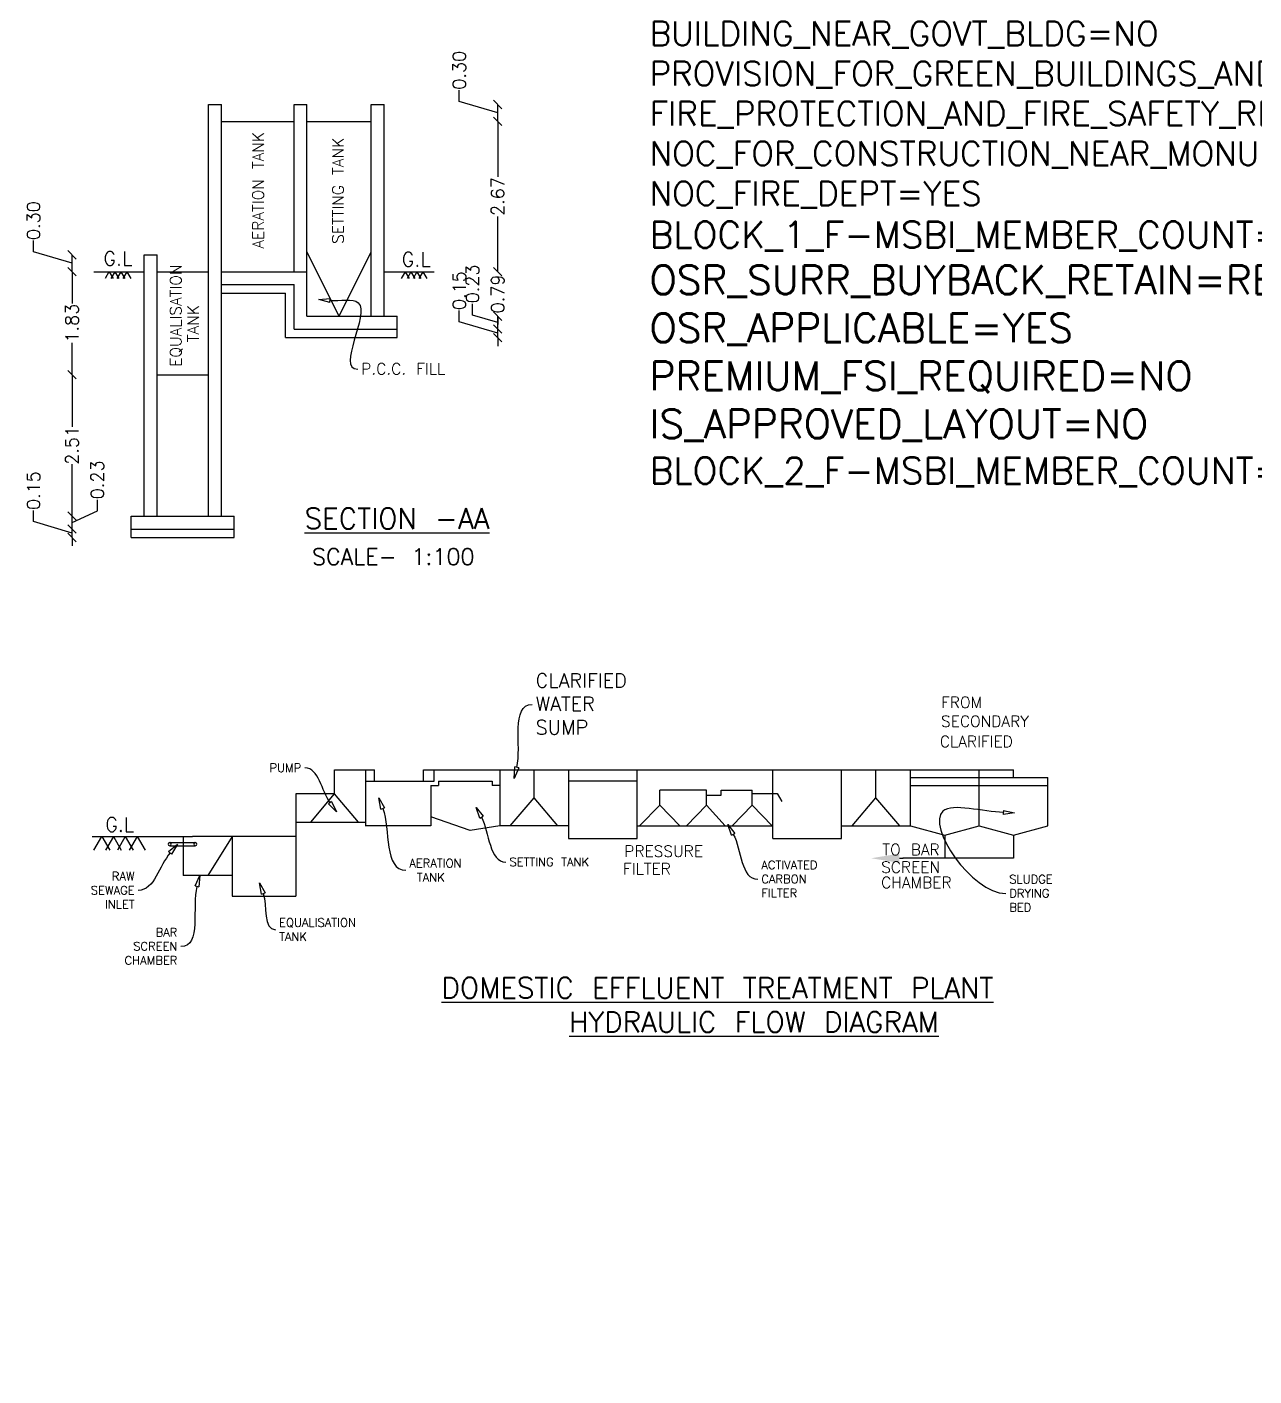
# Model space of a CAD drawing. Header units: metres. Extents: x 1422408 to 2637705, y 4160 to 80428.
# Drawn here: x 2267960.27 to 2268002.88, y 4335.36 to 4382.22 of the extents above; entities that cross this region are included whole.
import ezdxf
from ezdxf import colors
from ezdxf.entities.mleader import LeaderData, LeaderLine
from ezdxf.math import Vec2, Vec3

# ---------------------------------------------------------------- set-up
doc = ezdxf.new("R2010")
doc.units = ezdxf.units.M
doc.header["$LTSCALE"] = 3.5
doc.header["$MEASUREMENT"] = 0
doc.layers.get('0').update_dxf_attribs({"linetype": 'CONTINUOUS'})
doc.layers.get('DEFPOINTS').update_dxf_attribs({"linetype": 'CONTINUOUS'})
doc.layers.add('PLAN_INFO', color=1, linetype='CONTINUOUS', plot=False)
for name, color, linetype in [('TEXT', 4, 'CONTINUOUS'), ('WALL', 125, 'CONTINUOUS'), ('walls', 40, 'CONTINUOUS')]:
    doc.layers.add(name, color=color, linetype=linetype)
doc.styles.get("Standard").update_dxf_attribs({"font": 'txt.shx', "height": 1.5})
doc.styles.add('sunahari', font='ARIALNB.TTF', dxfattribs={"height": 0.25})
doc.dimstyles.new('CIVIL Mt.', dxfattribs={"dimscale": 0, "dimtxt": 0.25, "dimasz": 0.15, "dimexe": 0.18, "dimexo": 0.0625, "dimgap": 0.1, "dimtad": 0, "dimzin": 0, "dimdsep": 46, "dimtxsty": 'sunahari', "dimblk": 'OBLIQUE', "dimcen": 0.09, "dimse1": 1, "dimse2": 1, "dimclrd": 253, "dimclrt": 4, "dimadec": 0, "dimazin": 0, "dimtfac": 1, "dimtofl": 0, "dimtmove": 1, "dimatfit": 3, "dimfxl": 0, "dimfrac": 2, "dimtolj": 1, "dimtzin": 0, "dimarcsym": 0})

# ---------------------------------------------------------------- blocks, each defined once
blk = doc.blocks.new('_ClosedBlank')
at = {"color": 0, "linetype": 'ByBlock', "lineweight": -2}
for p, q in [((-1, 0.17), (0, 0)), ((-1, 0.17), (-1, -0.17)), ((0, 0), (-1, -0.17))]:
    blk.add_line(p, q, dxfattribs=at)
blk = doc.blocks.new('_Oblique')
at = {"color": 0, "linetype": 'ByBlock', "lineweight": -2}
blk.add_line((-0.5, -0.5), (0.5, 0.5), dxfattribs=at)
blk = doc.blocks.new('*D728')
at = {"layer": 'DEFPOINTS', "color": 0, "ltscale": 0.5}
for p in [(13.633, 12.763), (13.633, 12.763), (13.633, 12.611)]:
    blk.add_point(p, dxfattribs=at)
at = {"layer": 'WALL', "color": 253, "lineweight": -2, "ltscale": 0.5}
for p, q in [((12.949, 12.892), (12.949, 13.092)), ((13.633, 12.687), (12.949, 12.892)), ((13.633, 12.763), (13.633, 12.913)), ((13.633, 12.611), (13.633, 12.763)), ((13.633, 12.611), (13.633, 12.461))]:
    blk.add_line(p, q, dxfattribs=at)
at = {"layer": 'WALL', "color": 253, "lineweight": -2, "ltscale": 0.5, "xscale": 0.15, "yscale": 0.15, "zscale": 0.15}
for p, rotation in [((13.633, 12.763), 270), ((13.633, 12.611), 90)]:
    blk.add_blockref('_Oblique', p, dxfattribs=dict(at, rotation=rotation))
at = {"layer": 'WALL', "color": 4, "ltscale": 0.5, "insert": (12.949, 13.444), "char_height": 0.23, "attachment_point": 5, "rotation": 90}
blk.add_mtext('\\A1;0.15', dxfattribs=at)
blk = doc.blocks.new('*D729')
at = {"layer": 'DEFPOINTS', "color": 0, "ltscale": 0.5}
for p in [(13.633, 12.991), (13.633, 12.991), (13.633, 12.763)]:
    blk.add_point(p, dxfattribs=at)
at = {"layer": 'WALL', "color": 253, "lineweight": -2, "ltscale": 0.5}
for p, q in [((14.083, 13.082), (14.083, 13.282)), ((13.633, 12.877), (14.083, 13.082)), ((13.633, 12.763), (13.633, 12.991))]:
    blk.add_line(p, q, dxfattribs=at)
at = {"layer": 'WALL', "color": 253, "lineweight": -2, "ltscale": 0.5, "xscale": 0.15, "yscale": 0.15, "zscale": 0.15}
for p, rotation in [((13.633, 12.991), 90), ((13.633, 12.763), 270)]:
    blk.add_blockref('_Oblique', p, dxfattribs=dict(at, rotation=rotation))
at = {"layer": 'WALL', "color": 4, "ltscale": 0.5, "insert": (14.083, 13.634), "char_height": 0.23, "attachment_point": 5, "rotation": 90}
blk.add_mtext('\\A1;0.23', dxfattribs=at)
blk = doc.blocks.new('*D730')
at = {"layer": 'DEFPOINTS', "color": 0, "ltscale": 0.5}
for p in [(13.633, 15.501), (13.633, 15.501), (13.633, 12.991)]:
    blk.add_point(p, dxfattribs=at)
at = {"layer": 'WALL', "color": 253, "lineweight": -2, "ltscale": 0.5}
for p, q in [((13.633, 15.501), (13.633, 14.577)), ((13.633, 12.991), (13.633, 13.914))]:
    blk.add_line(p, q, dxfattribs=at)
at = {"layer": 'WALL', "color": 253, "lineweight": -2, "ltscale": 0.5, "xscale": 0.15, "yscale": 0.15, "zscale": 0.15}
for p, rotation in [((13.633, 15.501), 90), ((13.633, 12.991), 270)]:
    blk.add_blockref('_Oblique', p, dxfattribs=dict(at, rotation=rotation))
at = {"layer": 'WALL', "color": 4, "ltscale": 0.5, "insert": (13.633, 14.246), "char_height": 0.23, "attachment_point": 5, "rotation": 90}
blk.add_mtext('\\A1;2.51', dxfattribs=at)
blk = doc.blocks.new('*D731')
at = {"layer": 'DEFPOINTS', "color": 0, "ltscale": 0.5}
for p in [(13.633, 17.331), (13.633, 17.331), (13.633, 15.501)]:
    blk.add_point(p, dxfattribs=at)
at = {"layer": 'WALL', "color": 253, "lineweight": -2, "ltscale": 0.5}
for p, q in [((13.633, 17.331), (13.633, 16.763)), ((13.633, 15.501), (13.633, 16.068))]:
    blk.add_line(p, q, dxfattribs=at)
at = {"layer": 'WALL', "color": 253, "lineweight": -2, "ltscale": 0.5, "xscale": 0.15, "yscale": 0.15, "zscale": 0.15}
for p, rotation in [((13.633, 17.331), 90), ((13.633, 15.501), 270)]:
    blk.add_blockref('_Oblique', p, dxfattribs=dict(at, rotation=rotation))
at = {"layer": 'WALL', "color": 4, "ltscale": 0.5, "insert": (13.633, 16.416), "char_height": 0.23, "attachment_point": 5, "rotation": 90}
blk.add_mtext('\\A1;1.83', dxfattribs=at)
blk = doc.blocks.new('*D732')
at = {"layer": 'DEFPOINTS', "color": 0, "ltscale": 0.5}
for p in [(13.633, 17.631), (13.633, 17.631), (13.633, 17.331)]:
    blk.add_point(p, dxfattribs=at)
at = {"layer": 'WALL', "color": 253, "lineweight": -2, "ltscale": 0.5}
for p, q in [((12.949, 17.686), (12.949, 17.886)), ((13.633, 17.481), (12.949, 17.686)), ((13.633, 17.331), (13.633, 17.631))]:
    blk.add_line(p, q, dxfattribs=at)
at = {"layer": 'WALL', "color": 253, "lineweight": -2, "ltscale": 0.5, "xscale": 0.15, "yscale": 0.15, "zscale": 0.15}
for p, rotation in [((13.633, 17.631), 90), ((13.633, 17.331), 270)]:
    blk.add_blockref('_Oblique', p, dxfattribs=dict(at, rotation=rotation))
at = {"layer": 'WALL', "color": 4, "ltscale": 0.5, "insert": (12.949, 18.238), "char_height": 0.23, "attachment_point": 5, "rotation": 90}
blk.add_mtext('\\A1;0.30', dxfattribs=at)
blk = doc.blocks.new('*D733')
at = {"layer": 'DEFPOINTS', "color": 0, "ltscale": 0.5}
for p in [(21.191, 16.313), (21.191, 16.313), (21.191, 16.161)]:
    blk.add_point(p, dxfattribs=at)
at = {"layer": 'WALL', "color": 253, "lineweight": -2, "ltscale": 0.5}
for p, q in [((20.507, 16.442), (20.507, 16.642)), ((21.191, 16.237), (20.507, 16.442)), ((21.191, 16.313), (21.191, 16.463)), ((21.191, 16.161), (21.191, 16.313)), ((21.191, 16.161), (21.191, 16.011))]:
    blk.add_line(p, q, dxfattribs=at)
at = {"layer": 'WALL', "color": 253, "lineweight": -2, "ltscale": 0.5, "xscale": 0.15, "yscale": 0.15, "zscale": 0.15}
for p, rotation in [((21.191, 16.313), 270), ((21.191, 16.161), 90)]:
    blk.add_blockref('_Oblique', p, dxfattribs=dict(at, rotation=rotation))
at = {"layer": 'WALL', "color": 4, "ltscale": 0.5, "insert": (20.507, 16.994), "char_height": 0.23, "attachment_point": 5, "rotation": 90}
blk.add_mtext('\\A1;0.15', dxfattribs=at)
blk = doc.blocks.new('*D734')
at = {"layer": 'DEFPOINTS', "color": 0, "ltscale": 0.5}
for p in [(21.191, 16.541), (21.191, 16.541), (21.191, 16.313)]:
    blk.add_point(p, dxfattribs=at)
at = {"layer": 'WALL', "color": 253, "lineweight": -2, "ltscale": 0.5}
for p, q in [((20.743, 16.561), (20.743, 16.761)), ((21.191, 16.427), (20.743, 16.561)), ((21.191, 16.313), (21.191, 16.541))]:
    blk.add_line(p, q, dxfattribs=at)
at = {"layer": 'WALL', "color": 253, "lineweight": -2, "ltscale": 0.5, "xscale": 0.15, "yscale": 0.15, "zscale": 0.15}
for p, rotation in [((21.191, 16.541), 90), ((21.191, 16.313), 270)]:
    blk.add_blockref('_Oblique', p, dxfattribs=dict(at, rotation=rotation))
at = {"layer": 'WALL', "color": 4, "ltscale": 0.5, "insert": (20.743, 17.114), "char_height": 0.23, "attachment_point": 5, "rotation": 90}
blk.add_mtext('\\A1;0.23', dxfattribs=at)
blk = doc.blocks.new('*D735')
at = {"layer": 'DEFPOINTS', "color": 0, "ltscale": 0.5}
for p in [(21.191, 17.331), (21.191, 17.331), (21.191, 16.541)]:
    blk.add_point(p, dxfattribs=at)
at = {"layer": 'WALL', "color": 253, "lineweight": -2, "ltscale": 0.5}
for p, q in [((21.191, 17.331), (21.191, 17.481)), ((21.191, 16.541), (21.191, 16.391))]:
    blk.add_line(p, q, dxfattribs=at)
at = {"layer": 'WALL', "color": 253, "lineweight": -2, "ltscale": 0.5, "xscale": 0.15, "yscale": 0.15, "zscale": 0.15}
for p, rotation in [((21.191, 17.331), 270), ((21.191, 16.541), 90)]:
    blk.add_blockref('_Oblique', p, dxfattribs=dict(at, rotation=rotation))
at = {"layer": 'WALL', "color": 4, "ltscale": 0.5, "insert": (21.191, 16.936), "char_height": 0.23, "attachment_point": 5, "rotation": 90}
blk.add_mtext('\\A1;0.79', dxfattribs=at)
blk = doc.blocks.new('*D736')
at = {"layer": 'DEFPOINTS', "color": 0, "ltscale": 0.5}
for p in [(21.191, 20.001), (21.191, 20.001), (21.191, 17.331)]:
    blk.add_point(p, dxfattribs=at)
at = {"layer": 'WALL', "color": 253, "lineweight": -2, "ltscale": 0.5}
for p, q in [((21.191, 20.001), (21.191, 19.018)), ((21.191, 17.331), (21.191, 18.313))]:
    blk.add_line(p, q, dxfattribs=at)
at = {"layer": 'WALL', "color": 253, "lineweight": -2, "ltscale": 0.5, "xscale": 0.15, "yscale": 0.15, "zscale": 0.15}
for p, rotation in [((21.191, 20.001), 90), ((21.191, 17.331), 270)]:
    blk.add_blockref('_Oblique', p, dxfattribs=dict(at, rotation=rotation))
at = {"layer": 'WALL', "color": 4, "ltscale": 0.5, "insert": (21.191, 18.666), "char_height": 0.23, "attachment_point": 5, "rotation": 90}
blk.add_mtext('\\A1;2.67', dxfattribs=at)
blk = doc.blocks.new('*D737')
at = {"layer": 'DEFPOINTS', "color": 0, "ltscale": 0.5}
for p in [(21.191, 20.301), (21.191, 20.301), (21.191, 20.001)]:
    blk.add_point(p, dxfattribs=at)
at = {"layer": 'WALL', "color": 253, "lineweight": -2, "ltscale": 0.5}
for p, q in [((20.508, 20.356), (20.508, 20.556)), ((21.191, 20.151), (20.508, 20.356)), ((21.191, 20.001), (21.191, 20.301))]:
    blk.add_line(p, q, dxfattribs=at)
at = {"layer": 'WALL', "color": 253, "lineweight": -2, "ltscale": 0.5, "xscale": 0.15, "yscale": 0.15, "zscale": 0.15}
for p, rotation in [((21.191, 20.301), 90), ((21.191, 20.001), 270)]:
    blk.add_blockref('_Oblique', p, dxfattribs=dict(at, rotation=rotation))
at = {"layer": 'WALL', "color": 4, "ltscale": 0.5, "insert": (20.508, 20.908), "char_height": 0.23, "attachment_point": 5, "rotation": 90}
blk.add_mtext('\\A1;0.30', dxfattribs=at)
blk = doc.blocks.new('A$C370409E0')
for p, q in [((14.289, 17.331), (14.219, 17.209)), ((14.293, 17.331), (14.363, 17.209)), ((14.395, 17.331), (14.325, 17.209)), ((14.395, 17.331), (14.465, 17.209)), ((14.501, 17.331), (14.431, 17.209)), ((14.501, 17.331), (14.571, 17.209)), ((14.606, 17.331), (14.536, 17.209)), ((14.606, 17.331), (14.676, 17.209)), ((19.545, 17.331), (19.475, 17.209)), ((19.549, 17.331), (19.619, 17.209)), ((19.651, 17.331), (19.581, 17.209)), ((19.651, 17.331), (19.721, 17.209)), ((19.757, 17.331), (19.687, 17.209)), ((19.757, 17.331), (19.827, 17.209)), ((19.863, 17.331), (19.793, 17.209)), ((19.863, 17.331), (19.933, 17.209)), ((14.156, 7.302), (14.016, 7.059)), ((14.163, 7.302), (14.303, 7.059)), ((14.367, 7.302), (14.227, 7.059)), ((14.367, 7.302), (14.507, 7.059)), ((14.579, 7.302), (14.439, 7.059)), ((14.579, 7.302), (14.719, 7.059)), ((14.79, 7.302), (14.65, 7.059)), ((14.79, 7.302), (14.93, 7.059))]:
    blk.add_line(p, q)
at = {"layer": 'walls', "ltscale": 0.05}
for p, q in [((16.054, 12.991), (16.054, 20.301)), ((16.054, 20.301), (16.284, 20.301)), ((16.284, 12.991), (16.284, 20.301)), ((17.574, 17.331), (17.574, 20.301)), ((17.574, 20.301), (17.804, 20.301)), ((17.804, 16.541), (17.804, 20.301)), ((18.944, 16.541), (18.944, 20.301)), ((18.944, 20.301), (19.174, 20.301)), ((19.174, 16.541), (19.174, 20.301)), ((16.284, 20.001), (17.574, 20.001)), ((17.804, 20.001), (18.944, 20.001)), ((14.914, 12.991), (14.914, 17.631)), ((14.914, 17.631), (15.144, 17.631)), ((15.144, 12.991), (15.144, 17.631)), ((18.374, 16.541), (17.804, 17.681)), ((18.374, 16.541), (18.944, 17.681)), ((14.023, 17.331), (14.914, 17.331)), ((15.144, 17.331), (16.054, 17.331)), ((16.284, 17.331), (17.804, 17.331)), ((19.174, 17.331), (20.064, 17.331)), ((16.284, 17.101), (17.574, 17.101)), ((17.574, 16.311), (17.574, 17.101)), ((16.284, 16.951), (17.424, 16.951)), ((17.424, 16.161), (17.424, 16.951)), ((17.804, 16.541), (19.174, 16.541)), ((19.174, 16.541), (19.404, 16.541)), ((19.404, 16.161), (19.404, 16.541)), ((17.574, 16.311), (19.404, 16.311)), ((17.424, 16.161), (19.404, 16.161)), ((15.144, 15.501), (16.054, 15.501)), ((14.684, 12.991), (16.514, 12.991)), ((14.684, 12.611), (14.684, 12.991)), ((16.514, 12.611), (16.514, 12.991)), ((14.684, 12.761), (16.514, 12.761)), ((14.684, 12.611), (16.514, 12.611)), ((18.295, 8.485), (19.005, 8.485)), ((18.295, 8.055), (18.295, 8.485)), ((18.841, 8.485), (18.841, 7.486)), ((19.005, 8.284), (19.005, 8.485)), ((19.874, 8.485), (30.346, 8.485)), ((19.874, 8.284), (19.874, 8.485)), ((20.061, 8.284), (20.061, 8.485)), ((21.226, 8.485), (21.226, 7.487)), ((21.836, 7.986), (21.836, 8.485)), ((22.446, 8.485), (22.446, 7.265)), ((23.666, 7.265), (23.666, 8.485)), ((26.076, 7.265), (26.076, 8.485)), ((27.296, 7.265), (27.296, 8.485)), ((27.906, 7.986), (27.906, 8.485)), ((28.516, 7.487), (28.516, 8.485)), ((29.736, 7.487), (29.736, 8.485)), ((30.346, 8.348), (30.346, 8.485)), ((18.841, 8.284), (20.061, 8.284)), ((20.006, 8.204), (20.006, 7.487)), ((20.006, 8.204), (20.138, 8.204)), ((20.138, 8.284), (20.138, 8.204)), ((20.138, 8.284), (21.095, 8.284)), ((21.095, 8.284), (21.095, 8.204)), ((21.226, 8.204), (21.095, 8.204)), ((22.446, 8.289), (23.666, 8.289)), ((28.516, 8.348), (30.956, 8.348)), ((28.516, 8.206), (30.956, 8.206)), ((30.956, 7.487), (30.956, 8.348)), ((18.295, 8.055), (17.605, 8.055)), ((17.605, 8.055), (17.605, 6.243)), ((17.873, 7.556), (18.295, 8.055)), ((18.717, 7.556), (18.295, 8.055)), ((21.414, 7.487), (21.836, 7.986)), ((22.259, 7.487), (21.836, 7.986)), ((24.066, 7.854), (24.066, 8.122)), ((24.9, 8.122), (24.066, 8.122)), ((24.9, 7.854), (24.9, 8.122)), ((24.9, 8.034), (25.159, 8.034)), ((25.159, 8.122), (25.708, 8.122)), ((25.159, 8.034), (25.159, 8.122)), ((25.708, 7.854), (25.708, 8.122)), ((25.708, 8.064), (26.149, 8.064)), ((26.149, 8.064), (26.234, 7.921)), ((27.483, 7.487), (27.906, 7.986)), ((28.328, 7.487), (27.906, 7.986)), ((23.709, 7.487), (24.066, 7.854)), ((24.423, 7.487), (24.066, 7.854)), ((24.543, 7.487), (24.9, 7.854)), ((25.23, 7.487), (24.9, 7.854)), ((25.351, 7.487), (25.708, 7.854)), ((26.064, 7.487), (25.708, 7.854)), ((17.605, 7.556), (18.841, 7.556)), ((20.006, 7.487), (18.841, 7.487)), ((20.704, 7.409), (20.006, 7.652)), ((21.226, 7.487), (20.704, 7.409)), ((22.446, 7.487), (21.226, 7.487)), ((23.666, 7.487), (26.076, 7.487)), ((27.296, 7.487), (28.516, 7.487)), ((28.516, 7.487), (29.126, 7.325)), ((29.126, 7.325), (29.736, 7.487)), ((29.736, 7.487), (30.346, 7.325)), ((30.346, 7.325), (30.956, 7.487)), ((13.99, 7.302), (15.772, 7.302)), ((15.367, 7.191), (15.822, 7.191)), ((15.608, 7.302), (15.608, 6.608)), ((17.605, 7.302), (15.772, 7.302)), ((16.477, 7.302), (16.043, 6.608)), ((16.477, 7.302), (16.477, 6.243)), ((22.446, 7.265), (23.666, 7.265)), ((26.076, 7.265), (27.296, 7.265)), ((29.126, 7.325), (29.126, 6.914)), ((30.346, 7.325), (30.346, 6.914)), ((15.367, 7.136), (15.822, 7.136)), ((30.346, 6.914), (28.38, 6.914)), ((16.477, 6.608), (15.608, 6.608)), ((16.477, 6.243), (17.605, 6.243))]:
    blk.add_line(p, q, dxfattribs=at)
for centre, start, end in [((15.367, 7.164), 90, 270), ((15.367, 7.164), 270, 90), ((15.822, 7.164), 90, 270), ((15.822, 7.164), 270, 90)]:
    blk.add_arc(centre, 0.0274, start, end, dxfattribs=at)
at = {"layer": 'TEXT'}
for s, p in [('AERATION TANK', (17.036, 17.74)), ('SETTING TANK', (18.455, 17.825)), ('EQUALISATION', (15.574, 15.642)), ('TANK', (15.882, 16.078))]:
    blk.add_text(s, height=0.2, rotation=90, dxfattribs=at).set_placement(p)
for s, height, p in [('G.L', 0.25, (14.189, 17.442)), ('G.L', 0.25, (19.486, 17.425)), ('FROM', 0.2, (29.062, 9.583)), ('SECONDARY', 0.2, (29.062, 9.246)), ('CLARIFIED', 0.2, (29.041, 8.887)), ('G.L', 0.25, (14.222, 7.386)), ('PRESSURE', 0.2, (23.438, 6.938)), ('TO BAR', 0.2, (28.02, 6.967)), ('FILTER', 0.2, (23.416, 6.626)), ('SCREEN', 0.2, (27.998, 6.656)), ('CHAMBER', 0.2, (27.998, 6.382))]:
    blk.add_text(s, height=height, dxfattribs=at).set_placement(p)
at = {"layer": 'walls', "color": 4, "ltscale": 0.05}
for s, height, p in [('%%USECTION -AA', 0.36323, (17.761, 12.766)), ('SCALE- 1:100', 0.29058, (17.892, 12.124))]:
    blk.add_text(s, height=height, dxfattribs=at).set_placement(p)
at = {"layer": 'walls', "color": 4, "ltscale": 0.05, "insert": (20.192, 4.794), "char_height": 0.36323, "attachment_point": 1}
blk.add_mtext('{\\LDOMESTIC EFFLUENT TREATMENT PLANT \\P}       {\\LHYDRAULIC FLOW DIAGRAM\\H1.83333x; }', dxfattribs=at)
at = {"layer": 'WALL', "ltscale": 0.5}
for p1, p2, picture, middle in [((21.191, 20.001), (21.191, 20.301), '*D737', (20.508, 20.656)), ((21.191, 17.331), (21.191, 20.001), '*D736', (21.191, 18.666)), ((13.633, 17.331), (13.633, 17.631), '*D732', (12.949, 17.986)), ((13.633, 15.501), (13.633, 17.331), '*D731', (13.633, 16.416)), ((21.191, 16.161), (21.191, 16.313), '*D733', (20.507, 16.742)), ((21.191, 16.313), (21.191, 16.541), '*D734', (20.743, 16.861)), ((21.191, 16.541), (21.191, 17.331), '*D735', (21.191, 16.936)), ((13.633, 12.991), (13.633, 15.501), '*D730', (13.633, 14.246)), ((13.633, 12.611), (13.633, 12.763), '*D728', (12.949, 13.192))]:
    dim = blk.add_aligned_dim(p1=p1, p2=p2, distance=0, dimstyle='CIVIL Mt.', dxfattribs=at)
    dim.commit()
    dim.dimension.update_dxf_attribs({"geometry": picture, "text_midpoint": middle})
dim = blk.add_linear_dim(base=(13.633, 12.991), p1=(13.633, 12.763), p2=(13.633, 12.991), angle=90, dimstyle='CIVIL Mt.', dxfattribs=at)
dim.commit()
dim.dimension.update_dxf_attribs({"geometry": '*D729', "text_midpoint": (14.083, 13.382), "dimtype": 129})
ml = blk.add_multileader_mtext('Standard', dxfattribs=at)
ml.set_content('CLARIFIED\\PWATER\\PSUMP', color=4)
ml.set_leader_properties(color=253)
ml.set_arrow_properties(name='CLOSEDBLANK')
ml.build(insert=Vec2(0, 0))
ml.multileader.update_dxf_attribs({"leader_type": 2, "text_left_attachment_type": 2, "text_right_attachment_type": 2, "dogleg_length": 0.36, "arrow_head_size": 0.2})
ctx = ml.context
ctx.base_point, ctx.char_height, ctx.arrow_head_size, ctx.landing_gap_size, ctx.plane_origin = Vec3(21.802, 9.647), 0.25, 0.2, 0.0625, Vec3(21.483, 8.333)
ctx.left_attachment, ctx.right_attachment = 2, 2
notes = []
notes.append((ctx, [(0, (1, 1, 0), (21.442, 9.647), (1, 0), 0.36, [(0, [(21.483, 8.333)], 0, [])])]))
ctx.mtext.insert, ctx.mtext.flow_direction = Vec3(21.864, 10.197), 5
ml = blk.add_multileader_mtext('Standard', dxfattribs=at)
ml.set_content('PUMP', color=4)
ml.set_leader_properties(color=253)
ml.set_arrow_properties(name='CLOSEDBLANK')
ml.build(insert=Vec2(0, 0))
ml.multileader.update_dxf_attribs({"leader_type": 2, "text_left_attachment_type": 2, "text_right_attachment_type": 2, "dogleg_length": 0.36, "arrow_head_size": 0.2})
ctx = ml.context
ctx.base_point, ctx.char_height, ctx.arrow_head_size, ctx.landing_gap_size, ctx.plane_origin = Vec3(17.189, 8.519), 0.15, 0.2, 0.0625, Vec3(18.329, 7.74)
ctx.left_attachment, ctx.right_attachment, ctx.text_align_type = 2, 2, 2
notes.append((ctx, [(0, (1, 1, 0), (18.127, 8.519), (-1, 0), 0.36, [(0, [(18.329, 7.74)], 0, [])])]))
ctx.mtext.insert, ctx.mtext.alignment, ctx.mtext.flow_direction = Vec3(17.705, 8.595), 3, 5
at = {"layer": 'walls', "color": 0, "ltscale": 0.05}
ml = blk.add_multileader_mtext('Standard', dxfattribs=at)
ml.set_content('P.C.C. FILL', color=4)
ml.set_leader_properties(color=253)
ml.set_arrow_properties(name='CLOSEDBLANK')
ml.build(insert=Vec2(0, 0))
ml.multileader.update_dxf_attribs({"leader_type": 2, "text_left_attachment_type": 2, "text_right_attachment_type": 2, "dogleg_length": 0.36, "arrow_head_size": 0.2})
ctx = ml.context
ctx.base_point, ctx.char_height, ctx.arrow_head_size, ctx.landing_gap_size, ctx.plane_origin = Vec3(18.706, 15.6), 0.2, 0.2, 0.0625, Vec3(18.014, 16.835)
ctx.left_attachment, ctx.right_attachment = 2, 2
notes.append((ctx, [(0, (1, 1, 0), (18.346, 15.6), (1, 0), 0.36, [(1, [(18.014, 16.835), (18.715, 16.779)], 0, [])])]))
ctx.mtext.insert, ctx.mtext.flow_direction = Vec3(18.768, 15.705), 5
ml = blk.add_multileader_mtext('Standard', dxfattribs=at)
ml.set_content('AERATION\\P TANK', color=4)
ml.set_leader_properties(color=253)
ml.set_arrow_properties(name='CLOSEDBLANK')
ml.build(insert=Vec2(0, 0))
ml.multileader.update_dxf_attribs({"leader_type": 2, "text_left_attachment_type": 2, "text_right_attachment_type": 2, "dogleg_length": 0.36, "arrow_head_size": 0.2})
ctx = ml.context
ctx.base_point, ctx.char_height, ctx.arrow_head_size, ctx.landing_gap_size, ctx.plane_origin = Vec3(19.56, 6.7), 0.15, 0.2, 0.0625, Vec3(19.13, 7.325)
ctx.left_attachment, ctx.right_attachment = 2, 2
notes.append((ctx, [(0, (1, 1, 0), (19.2, 6.7), (1, 0), 0.36, [(0, [(19.079, 7.984)], 0, [])])]))
ctx.mtext.insert, ctx.mtext.flow_direction = Vec3(19.622, 6.901), 5
ml = blk.add_multileader_mtext('Standard', dxfattribs=at)
ml.set_content('SETTING TANK', color=4)
ml.set_leader_properties(color=253)
ml.set_arrow_properties(name='CLOSEDBLANK')
ml.build(insert=Vec2(0, 0))
ml.multileader.update_dxf_attribs({"leader_type": 2, "text_left_attachment_type": 2, "text_right_attachment_type": 2, "dogleg_length": 0.36, "arrow_head_size": 0.2})
ctx = ml.context
ctx.base_point, ctx.char_height, ctx.arrow_head_size, ctx.landing_gap_size, ctx.plane_origin = Vec3(21.337, 6.845), 0.15, 0.2, 0.0625, Vec3(20.806, 7.818)
ctx.left_attachment, ctx.right_attachment = 2, 2
notes.append((ctx, [(0, (1, 1, 0), (20.977, 6.845), (1, 0), 0.36, [(0, [(20.806, 7.818)], 0, [])])]))
ctx.mtext.insert, ctx.mtext.flow_direction = Vec3(21.4, 6.924), 5
ml = blk.add_multileader_mtext('Standard', dxfattribs=at)
ml.set_content('SLUDGE\\PDRYING\\PBED', color=4)
ml.set_leader_properties(color=253)
ml.set_arrow_properties(name='CLOSEDBLANK')
ml.build(insert=Vec2(0, 0))
ml.multileader.update_dxf_attribs({"leader_type": 2, "text_left_attachment_type": 2, "text_right_attachment_type": 2, "dogleg_length": 0.36, "arrow_head_size": 0.2})
ctx = ml.context
ctx.base_point, ctx.char_height, ctx.arrow_head_size, ctx.landing_gap_size, ctx.plane_origin = Vec3(30.21, 6.289), 0.15, 0.2, 0.0625, Vec3(29.024, 7.633)
ctx.left_attachment, ctx.right_attachment = 2, 2
notes.append((ctx, [(0, (1, 1, 0), (29.85, 6.289), (1, 0), 0.36, [(2, [(30.367, 7.722), (29.094, 7.749)], 0, [])])]))
ctx.mtext.insert, ctx.mtext.flow_direction = Vec3(30.272, 6.617), 5
ml = blk.add_multileader_mtext('Standard', dxfattribs=at)
ml.set_content('ACTIVATED\\PCARBON\\PFILTER', color=4)
ml.set_leader_properties(color=253)
ml.set_arrow_properties(name='CLOSEDBLANK')
ml.build(insert=Vec2(0, 0))
ml.multileader.update_dxf_attribs({"leader_type": 2, "text_left_attachment_type": 2, "text_right_attachment_type": 2, "dogleg_length": 0.36, "arrow_head_size": 0.2})
ctx = ml.context
ctx.base_point, ctx.char_height, ctx.arrow_head_size, ctx.landing_gap_size, ctx.plane_origin = Vec3(25.809, 6.541), 0.15, 0.2, 0.0625, Vec3(25.277, 7.514)
ctx.left_attachment, ctx.right_attachment = 2, 2
notes.append((ctx, [(0, (1, 1, 0), (25.449, 6.541), (1, 0), 0.36, [(0, [(25.277, 7.514)], 0, [])])]))
ctx.mtext.insert, ctx.mtext.flow_direction = Vec3(25.871, 6.87), 5
ml = blk.add_multileader_mtext('Standard', dxfattribs=at)
ml.set_content('RAW\\PSEWAGE\\PINLET', color=4)
ml.set_leader_properties(color=253)
ml.set_arrow_properties(name='CLOSEDBLANK')
ml.build(insert=Vec2(0, 0))
ml.multileader.update_dxf_attribs({"leader_type": 2, "text_left_attachment_type": 2, "text_right_attachment_type": 2, "dogleg_length": 0.36, "arrow_head_size": 0.2})
ctx = ml.context
ctx.base_point, ctx.char_height, ctx.arrow_head_size, ctx.landing_gap_size, ctx.plane_origin = Vec3(14.013, 6.343), 0.15, 0.2, 0.0625, Vec3(15.406, 6.931)
ctx.left_attachment, ctx.right_attachment, ctx.text_align_type = 2, 2, 2
notes.append((ctx, [(0, (1, 1, 0), (15.167, 6.343), (-1, 0), 0.36, [(1, [(15.504, 7.163)], 0, [])])]))
ctx.mtext.insert, ctx.mtext.alignment, ctx.mtext.flow_direction = Vec3(14.745, 6.67), 3, 5
at = {"layer": 'walls', "ltscale": 0.05}
ml = blk.add_multileader_mtext('Standard', dxfattribs=at)
ml.set_content('', color=4)
ml.set_leader_properties(color=252)
ml.build(insert=Vec2(0, 0))
ml.multileader.update_dxf_attribs({"leader_type": 2, "text_left_attachment_type": 4, "text_right_attachment_type": 6, "dogleg_length": 0.1, "arrow_head_size": 0.5})
ctx = ml.context
ctx.base_point, ctx.char_height, ctx.arrow_head_size, ctx.landing_gap_size, ctx.plane_origin = Vec3(28.389, 6.914), 0.25, 0.5, 0.09, Vec3(27.821, 6.914)
ctx.left_attachment, ctx.right_attachment = 4, 6
notes.append((ctx, [(0, (1, 1, 0), (28.289, 6.914), (1, 0), 0.1, [(0, [(27.821, 6.914)], 0, [])])]))
ctx.mtext.insert, ctx.mtext.flow_direction = Vec3(28.479, 7.164), 5
at = {"layer": 'walls', "color": 0, "ltscale": 0.05}
ml = blk.add_multileader_mtext('Standard', dxfattribs=at)
ml.set_content('BAR\\PSCREEN\\PCHAMBER', color=4)
ml.set_leader_properties(color=253)
ml.set_arrow_properties(name='CLOSEDBLANK')
ml.build(insert=Vec2(0, 0))
ml.multileader.update_dxf_attribs({"leader_type": 2, "text_left_attachment_type": 2, "text_right_attachment_type": 2, "dogleg_length": 0.36, "arrow_head_size": 0.2})
ctx = ml.context
ctx.base_point, ctx.char_height, ctx.arrow_head_size, ctx.landing_gap_size, ctx.plane_origin = Vec3(14.651, 5.345), 0.15, 0.2, 0.0625, Vec3(15.901, 6.608)
ctx.left_attachment, ctx.right_attachment, ctx.text_align_type = 2, 2, 2
notes.append((ctx, [(0, (1, 1, 0), (15.927, 5.345), (-1, 0), 0.36, [(0, [(15.901, 6.608)], 0, [])])]))
ctx.mtext.insert, ctx.mtext.alignment, ctx.mtext.flow_direction = Vec3(15.504, 5.675), 3, 5
ml = blk.add_multileader_mtext('Standard', dxfattribs=at)
ml.set_content('EQUALISATION\\PTANK', color=4)
ml.set_leader_properties(color=253)
ml.set_arrow_properties(name='CLOSEDBLANK')
ml.build(insert=Vec2(0, 0))
ml.multileader.update_dxf_attribs({"leader_type": 2, "text_left_attachment_type": 2, "text_right_attachment_type": 2, "dogleg_length": 0.36, "arrow_head_size": 0.2})
ctx = ml.context
ctx.base_point, ctx.char_height, ctx.arrow_head_size, ctx.landing_gap_size, ctx.plane_origin = Vec3(17.247, 5.645), 0.15, 0.2, 0.0625, Vec3(16.964, 6.479)
ctx.left_attachment, ctx.right_attachment = 2, 2
notes.append((ctx, [(0, (1, 1, 0), (16.887, 5.645), (1, 0), 0.36, [(0, [(16.964, 6.479)], 0, [])])]))
ctx.mtext.insert, ctx.mtext.flow_direction = Vec3(17.31, 5.847), 5
for ctx, leaders in notes:
    for number, flags, end, landing, length, lines in leaders:
        leader = LeaderData()
        leader.index, (leader.has_last_leader_line, leader.has_dogleg_vector, leader.attachment_direction) = number, flags
        leader.last_leader_point, leader.dogleg_vector, leader.dogleg_length = Vec3(end), Vec3(landing), length
        for number, points, colour, breaks in lines:
            line = LeaderLine()
            line.index, line.vertices, line.color, line.breaks = number, Vec3.list(points), colors.encode_raw_color(colour), breaks
            leader.lines.append(line)
        ctx.leaders.append(leader)

msp = doc.modelspace()

# ---------------------------------------------------------------- linework, layer by layer
at = {"color": 1, "lineweight": 25, "ltscale": 25}
msp.add_open_spline([(2267962.0005, 4185.01336), (2267962.07718, 4187.9519), (2267962.2092, 4193.0114), (2267969.3187, 4198.11451), (2267964.54584, 4206.85175), (2267973.25115, 4212.70964), (2267974.01186, 4222.03599), (2267975.37827, 4230.93251), (2267982.9307, 4237.58774), (2267979.63041, 4247.54843), (2267986.10411, 4255.76539), (2267993.09004, 4262.52984), (2267991.29472, 4272.97809), (2267993.71683, 4281.99617), (2268001.73914, 4288.93964), (2267999.61139, 4297.95507), (2268001.77372, 4306.83649), (2268009.49909, 4312.14274), (2268009.25865, 4322.12284), (2268009.92723, 4333.02313), (2268020.71653, 4339.25439), (2268016.96771, 4356.62845), (2268029.67722, 4369.46028), (2268031.26973, 4388.50924), (2268036.51532, 4400.49455), (2268044.86388, 4410.50112), (2268043.54066, 4417.70559), (2268043.65916, 4420.35472)], degree=3, knots=[0, 0, 0, 0, 2.10059734, 3.61675593, 5.59707026, 7.70970586, 10.12083211, 12.36857419, 14.3105237, 16.9470221, 18.93557343, 21.84661871, 23.612899, 26.4783187, 28.55678573, 30.86990017, 32.77124652, 35.16639112, 37.14215882, 39.84731482, 43.02792513, 44.6500052, 52.09906633, 54.66569726, 58.81292953, 61.8443687, 63.83796198, 63.83796198, 63.83796198, 63.83796198], dxfattribs=at)

# ---------------------------------------------------------------- block references
at = {"lineweight": 25, "ltscale": 0.5, "xscale": 1.956191342781524, "yscale": 1.956191342781524, "zscale": 1.956191342781524}
msp.add_blockref('A$C370409E0', (2267935.16403, 4339.82073), dxfattribs=at)

# ---------------------------------------------------------------- texts
at = {"layer": 'PLAN_INFO', "insert": (2267981.89119, 4411.58675), "char_height": 1, "width": 36.1755827, "attachment_point": 1}
msp.add_mtext('PLAN INFO\\PPLOT_AREA_M2=15135.11\\PSINGLE_FAMILY_BLDG=NO\\PCRZ=NO\\PSECURITY_ZONE=NO\\PACCESS_WIDTH_M=9.00\\PWHETHER_GOVT_OR_AIDED_SCHOOL=NO\\PROAD_WIDTH=9.00\\PROAD_LENGTH=33.73\\PAVG_PLOT_DEPTH= 23.00\\PAVG_PLOT_WIDTH= 33.73\\PLAND_USE_ZONE = INDUSTRIAL\\PPLOT_NO=NIL \\PDISTRICT=COIMBATORE\\PRWH_DECLARED=YES\\P{\\H0.83333x;BUILDING_NEAR_TO_RIVER=NO\\PAREA_TYPE=OTHERS\\PBUILDING_NEAR_MONUMENT=NO\\PBUILDING_NEAR_GOVT_BLDG=NO\\PPROVISION_FOR_GREEN_BUILDINGS_AND_SUSTAINABILITY=YES\\PFIRE_PROTECTION_AND_FIRE_SAFETY_REQUIREMENTS=YES\\PNOC_FOR_CONSTRUCTION_NEAR_MONUMENT=YES\\PNOC_FIRE_DEPT=YES\\P\\H1.10001x;BLOCK_1_F-MSBI_MEMBER_COUNT=15\\P\\H1.0909x;OSR_SURR_BUYBACK_RETAIN=}RETAIN\\POSR_APPLICABLE=YES\\PPREMIUM_FSI_REQUIRED=NO\\PIS_APPROVED_LAYOUT=NO\\P{\\H0.91667x;BLOCK_2_F-MSBI_MEMBER_COUNT=15}', dxfattribs=at)

doc.saveas('drawing.dxf')
